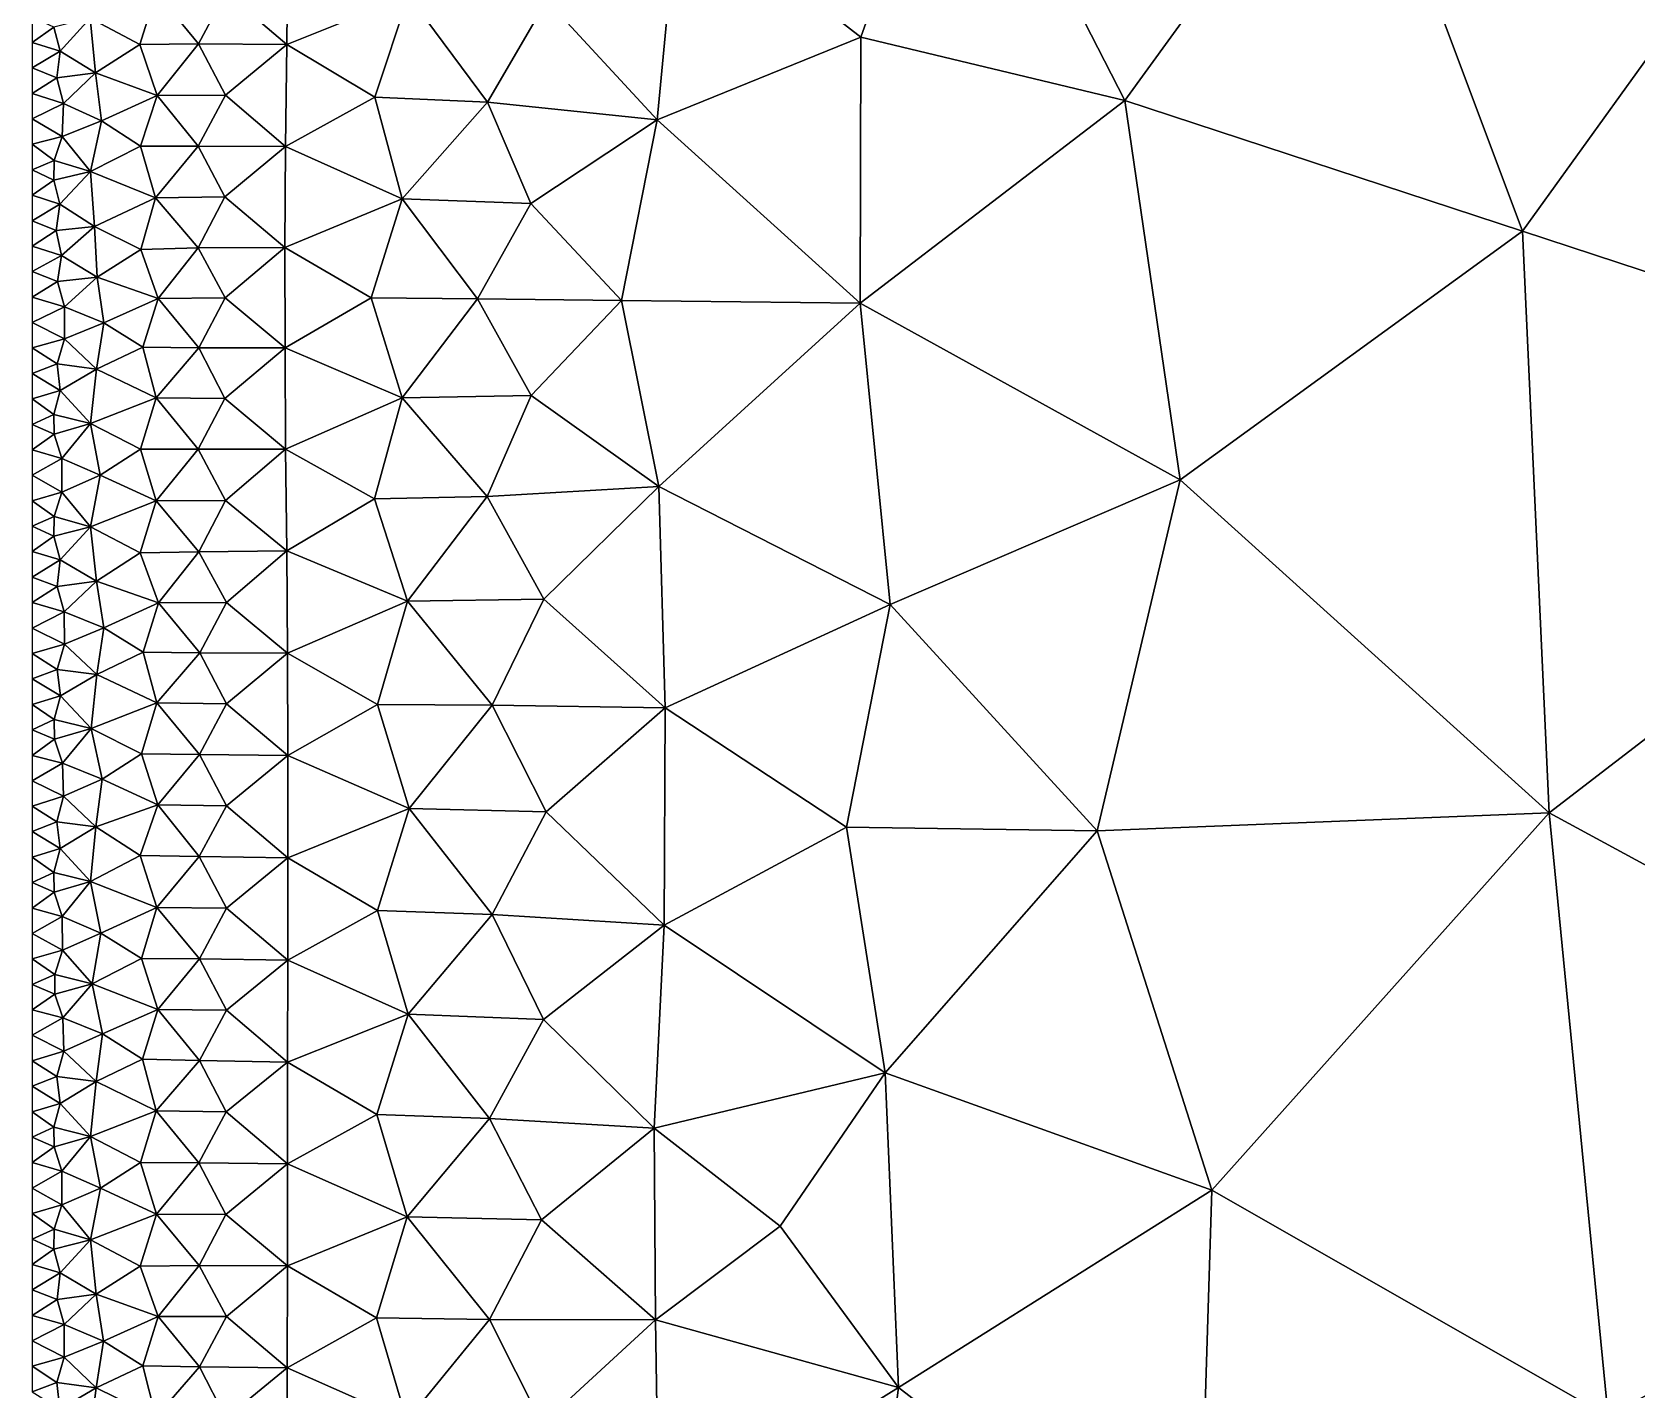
# Model space of a CAD drawing. Header units: metres. Extents: x 0 to 72, y -280 to 0.
# Drawn here: x 0.2 to 12.82, y -108.25 to -97.57 of the extents above; entities that cross this region are included whole.
import ezdxf

# ---------------------------------------------------------------- set-up
doc = ezdxf.new("R2010")
doc.units = ezdxf.units.M

msp = doc.modelspace()

# ---------------------------------------------------------------- linework, layer by layer
at = {"layer": 'layer', "color": 0}
for points in [[(7.46402, -95.5154), (5.28266, -96.4984), (6.71698, -97.6115)], [(8.79375, -98.1117), (7.46402, -95.5154), (6.71698, -97.6115)], [(8.79375, -98.1117), (10.6016, -95.6187), (7.46402, -95.5154)], [(11.9198, -99.1377), (10.6016, -95.6187), (8.79375, -98.1117)], [(11.9198, -99.1377), (14.3614, -95.7486), (10.6016, -95.6187)], [(16.2357, -100.556), (14.3614, -95.7486), (11.9198, -99.1377)], [(5.28266, -96.4984), (4.24879, -97.3244), (5.11569, -98.263)], [(5.28266, -96.4984), (5.11569, -98.263), (6.71698, -97.6115)], [(2.21047, -96.8607), (1.72335, -97.2608), (2.20332, -97.6694)], [(2.21047, -96.8607), (2.20332, -97.6694), (3.16093, -97.2836)], [(1.17687, -97.2594), (0.657369, -97.4618), (1.04595, -97.6696)], [(1.17687, -97.2594), (1.04595, -97.6696), (1.50963, -97.6655)], [(1.17687, -97.2594), (1.50963, -97.6655), (1.72335, -97.2608)], [(1.72335, -97.2608), (1.50963, -97.6655), (2.20332, -97.6694)], [(3.16093, -97.2836), (2.20332, -97.6694), (2.89426, -98.084)], [(3.16093, -97.2836), (2.89426, -98.084), (3.78144, -98.1239)], [(3.16093, -97.2836), (3.78144, -98.1239), (4.24879, -97.3244)], [(4.24879, -97.3244), (3.78144, -98.1239), (5.11569, -98.263)], [(0.2, -97.454), (0.2, -97.6541), (0.370166, -97.5338)], [(0.370166, -97.5338), (0.2, -97.6541), (0.42022, -97.7214)], [(0.370166, -97.5338), (0.42022, -97.7214), (0.657369, -97.4618)], [(0.657369, -97.4618), (0.42022, -97.7214), (0.699546, -97.8936)], [(0.657369, -97.4618), (0.699546, -97.8936), (1.04595, -97.6696)], [(0.2, -97.6541), (0.2, -97.8543), (0.42022, -97.7214)], [(1.04595, -97.6696), (0.699546, -97.8936), (1.18372, -98.0717)], [(1.04595, -97.6696), (1.18372, -98.0717), (1.50963, -97.6655)], [(1.50963, -97.6655), (1.18372, -98.0717), (1.72073, -98.0679)], [(1.50963, -97.6655), (1.72073, -98.0679), (2.20332, -97.6694)], [(2.20332, -97.6694), (1.72073, -98.0679), (2.19308, -98.4714)], [(2.20332, -97.6694), (2.19308, -98.4714), (2.89426, -98.084)], [(6.71698, -97.6115), (5.11569, -98.263), (6.71204, -99.7049)], [(6.71204, -99.7049), (8.79375, -98.1117), (6.71698, -97.6115)], [(0.42022, -97.7214), (0.2, -97.8543), (0.393406, -97.9312)], [(0.42022, -97.7214), (0.393406, -97.9312), (0.699546, -97.8936)], [(0.2, -97.8543), (0.2, -98.0544), (0.393406, -97.9312)], [(0.393406, -97.9312), (0.2, -98.0544), (0.446334, -98.1329)], [(0.393406, -97.9312), (0.446334, -98.1329), (0.699546, -97.8936)], [(0.699546, -97.8936), (0.446334, -98.1329), (0.746922, -98.271)], [(0.699546, -97.8936), (0.746922, -98.271), (1.18372, -98.0717)], [(0.2, -98.0544), (0.2, -98.2546), (0.446334, -98.1329)], [(0.446334, -98.1329), (0.2, -98.2546), (0.437581, -98.3936)], [(0.446334, -98.1329), (0.437581, -98.3936), (0.746922, -98.271)], [(1.18372, -98.0717), (0.746922, -98.271), (1.05377, -98.4698)], [(1.18372, -98.0717), (1.05377, -98.4698), (1.50672, -98.4695)], [(1.18372, -98.0717), (1.50672, -98.4695), (1.72073, -98.0679)], [(1.72073, -98.0679), (1.50672, -98.4695), (2.19308, -98.4714)], [(2.89426, -98.084), (2.19308, -98.4714), (3.1096, -98.8841)], [(2.89426, -98.084), (3.1096, -98.8841), (3.78144, -98.1239)], [(3.78144, -98.1239), (3.1096, -98.8841), (4.12124, -98.9208)], [(3.78144, -98.1239), (4.12124, -98.9208), (5.11569, -98.263)], [(9.22894, -101.092), (8.79375, -98.1117), (6.71204, -99.7049)], [(11.9198, -99.1377), (8.79375, -98.1117), (9.22894, -101.092)], [(0.2, -98.2546), (0.2, -98.4548), (0.437581, -98.3936)], [(0.746922, -98.271), (0.437581, -98.3936), (0.658116, -98.6684)], [(0.746922, -98.271), (0.658116, -98.6684), (1.05377, -98.4698)], [(5.11569, -98.263), (4.12124, -98.9208), (4.83572, -99.6841)], [(5.11569, -98.263), (4.83572, -99.6841), (6.71204, -99.7049)], [(0.437581, -98.3936), (0.2, -98.4548), (0.373339, -98.5814)], [(0.437581, -98.3936), (0.373339, -98.5814), (0.658116, -98.6684)], [(0.2, -98.4548), (0.2, -98.6549), (0.373339, -98.5814)], [(1.05377, -98.4698), (0.658116, -98.6684), (1.16974, -98.8749)], [(1.05377, -98.4698), (1.16974, -98.8749), (1.50672, -98.4695)], [(1.50672, -98.4695), (1.16974, -98.8749), (1.71457, -98.8689)], [(1.50672, -98.4695), (1.71457, -98.8689), (2.19308, -98.4714)], [(2.19308, -98.4714), (1.71457, -98.8689), (2.18791, -99.2667)], [(2.19308, -98.4714), (2.18791, -99.2667), (3.1096, -98.8841)], [(0.373339, -98.5814), (0.2, -98.6549), (0.370062, -98.7368)], [(0.2, -98.6549), (0.2, -98.8551), (0.370062, -98.7368)], [(0.373339, -98.5814), (0.370062, -98.7368), (0.658116, -98.6684)], [(0.370062, -98.7368), (0.418049, -98.9248), (0.658116, -98.6684)], [(0.658116, -98.6684), (0.418049, -98.9248), (0.690925, -99.1011)], [(0.658116, -98.6684), (0.690925, -99.1011), (1.16974, -98.8749)], [(0.370062, -98.7368), (0.2, -98.8551), (0.418049, -98.9248)], [(0.2, -98.8551), (0.2, -99.0552), (0.418049, -98.9248)], [(0.418049, -98.9248), (0.2, -99.0552), (0.388395, -99.133)], [(0.418049, -98.9248), (0.388395, -99.133), (0.690925, -99.1011)], [(1.16974, -98.8749), (0.690925, -99.1011), (1.05486, -99.2818)], [(1.16974, -98.8749), (1.05486, -99.2818), (1.50699, -99.2697)], [(1.16974, -98.8749), (1.50699, -99.2697), (1.71457, -98.8689)], [(1.71457, -98.8689), (1.50699, -99.2697), (2.18791, -99.2667)], [(3.1096, -98.8841), (2.18791, -99.2667), (2.86565, -99.6629)], [(3.1096, -98.8841), (2.86565, -99.6629), (3.70159, -99.6698)], [(3.1096, -98.8841), (3.70159, -99.6698), (4.12124, -98.9208)], [(4.12124, -98.9208), (3.70159, -99.6698), (4.83572, -99.6841)], [(0.2, -99.0552), (0.2, -99.2554), (0.388395, -99.133)], [(0.388395, -99.133), (0.2, -99.2554), (0.43212, -99.3298)], [(0.388395, -99.133), (0.43212, -99.3298), (0.690925, -99.1011)], [(0.690925, -99.1011), (0.43212, -99.3298), (0.712865, -99.5003)], [(0.690925, -99.1011), (0.712865, -99.5003), (1.05486, -99.2818)], [(12.129, -103.71), (11.9198, -99.1377), (9.22894, -101.092)], [(12.129, -103.71), (16.2357, -100.556), (11.9198, -99.1377)], [(0.2, -99.2554), (0.2, -99.4556), (0.43212, -99.3298)], [(1.05486, -99.2818), (0.712865, -99.5003), (1.19155, -99.6683)], [(1.05486, -99.2818), (1.19155, -99.6683), (1.50699, -99.2697)], [(1.50699, -99.2697), (1.19155, -99.6683), (1.71905, -99.6627)], [(1.50699, -99.2697), (1.71905, -99.6627), (2.18791, -99.2667)], [(2.18791, -99.2667), (1.71905, -99.6627), (2.18893, -100.056)], [(2.18791, -99.2667), (2.18893, -100.056), (2.86565, -99.6629)], [(0.43212, -99.3298), (0.2, -99.4556), (0.400097, -99.5343)], [(0.43212, -99.3298), (0.400097, -99.5343), (0.712865, -99.5003)], [(0.2, -99.4556), (0.2, -99.6557), (0.400097, -99.5343)], [(0.400097, -99.5343), (0.2, -99.6557), (0.455246, -99.7316)], [(0.400097, -99.5343), (0.455246, -99.7316), (0.712865, -99.5003)], [(0.712865, -99.5003), (0.455246, -99.7316), (0.764894, -99.8596)], [(0.712865, -99.5003), (0.764894, -99.8596), (1.19155, -99.6683)], [(0.2, -99.6557), (0.2, -99.8559), (0.455246, -99.7316)], [(1.19155, -99.6683), (0.764894, -99.8596), (1.07013, -100.051)], [(1.19155, -99.6683), (1.07013, -100.051), (1.51098, -100.056)], [(1.19155, -99.6683), (1.51098, -100.056), (1.71905, -99.6627)], [(1.71905, -99.6627), (1.51098, -100.056), (2.18893, -100.056)], [(2.86565, -99.6629), (2.18893, -100.056), (3.10972, -100.448)], [(2.86565, -99.6629), (3.10972, -100.448), (3.70159, -99.6698)], [(3.70159, -99.6698), (3.10972, -100.448), (4.1236, -100.431)], [(3.70159, -99.6698), (4.1236, -100.431), (4.83572, -99.6841)], [(4.83572, -99.6841), (4.1236, -100.431), (5.12902, -101.144)], [(4.83572, -99.6841), (5.12902, -101.144), (6.71204, -99.7049)], [(0.455246, -99.7316), (0.2, -99.8559), (0.453713, -99.9848)], [(0.455246, -99.7316), (0.453713, -99.9848), (0.764894, -99.8596)], [(6.71204, -99.7049), (5.12902, -101.144), (6.94898, -102.074)], [(9.22894, -101.092), (6.71204, -99.7049), (6.94898, -102.074)], [(0.2, -99.8559), (0.2, -100.056), (0.453713, -99.9848)], [(0.764894, -99.8596), (0.453713, -99.9848), (0.705975, -100.224)], [(0.764894, -99.8596), (0.705975, -100.224), (1.07013, -100.051)], [(0.453713, -99.9848), (0.2, -100.056), (0.396346, -100.182)], [(0.2, -100.056), (0.2, -100.256), (0.396346, -100.182)], [(0.453713, -99.9848), (0.396346, -100.182), (0.705975, -100.224)], [(1.07013, -100.051), (0.705975, -100.224), (1.17466, -100.449)], [(1.07013, -100.051), (1.17466, -100.449), (1.51098, -100.056)], [(1.51098, -100.056), (1.17466, -100.449), (1.71669, -100.453)], [(1.51098, -100.056), (1.71669, -100.453), (2.18893, -100.056)], [(2.18893, -100.056), (1.71669, -100.453), (2.19357, -100.851)], [(2.18893, -100.056), (2.19357, -100.851), (3.10972, -100.448)], [(0.396346, -100.182), (0.2, -100.256), (0.422056, -100.391)], [(0.396346, -100.182), (0.422056, -100.391), (0.705975, -100.224)], [(0.2, -100.256), (0.2, -100.456), (0.422056, -100.391)], [(0.705975, -100.224), (0.422056, -100.391), (0.658878, -100.651)], [(0.705975, -100.224), (0.658878, -100.651), (1.17466, -100.449)], [(0.422056, -100.391), (0.2, -100.456), (0.370884, -100.578)], [(0.2, -100.456), (0.2, -100.657), (0.370884, -100.578)], [(0.422056, -100.391), (0.370884, -100.578), (0.658878, -100.651)], [(1.17466, -100.449), (0.658878, -100.651), (1.05123, -100.853)], [(1.17466, -100.449), (1.05123, -100.853), (1.50618, -100.853)], [(1.17466, -100.449), (1.50618, -100.853), (1.71669, -100.453)], [(1.71669, -100.453), (1.50618, -100.853), (2.19357, -100.851)], [(3.10972, -100.448), (2.19357, -100.851), (2.89269, -101.243)], [(3.10972, -100.448), (2.89269, -101.243), (3.77804, -101.223)], [(3.10972, -100.448), (3.77804, -101.223), (4.1236, -100.431)], [(4.1236, -100.431), (3.77804, -101.223), (5.12902, -101.144)], [(0.370884, -100.578), (0.2, -100.657), (0.372832, -100.733)], [(0.370884, -100.578), (0.372832, -100.733), (0.658878, -100.651)], [(16.6874, -106.183), (16.2357, -100.556), (12.129, -103.71)], [(0.2, -100.657), (0.2, -100.857), (0.372832, -100.733)], [(0.372832, -100.733), (0.433684, -100.924), (0.658878, -100.651)], [(0.658878, -100.651), (0.433684, -100.924), (0.735941, -101.056)], [(0.658878, -100.651), (0.735941, -101.056), (1.05123, -100.853)], [(0.372832, -100.733), (0.2, -100.857), (0.433684, -100.924)], [(0.2, -100.857), (0.2, -101.057), (0.433684, -100.924)], [(0.433684, -100.924), (0.2, -101.057), (0.433717, -101.189)], [(0.433684, -100.924), (0.433717, -101.189), (0.735941, -101.056)], [(1.05123, -100.853), (0.735941, -101.056), (1.17654, -101.258)], [(1.05123, -100.853), (1.17654, -101.258), (1.50618, -100.853)], [(1.50618, -100.853), (1.17654, -101.258), (1.71971, -101.255)], [(1.50618, -100.853), (1.71971, -101.255), (2.19357, -100.851)], [(2.19357, -100.851), (1.71971, -101.255), (2.20306, -101.652)], [(2.19357, -100.851), (2.20306, -101.652), (2.89269, -101.243)], [(0.2, -101.057), (0.2, -101.257), (0.433717, -101.189)], [(0.735941, -101.056), (0.433717, -101.189), (0.658806, -101.462)], [(0.735941, -101.056), (0.658806, -101.462), (1.17654, -101.258)], [(0.433717, -101.189), (0.2, -101.257), (0.372872, -101.38)], [(0.433717, -101.189), (0.372872, -101.38), (0.658806, -101.462)], [(3.77804, -101.223), (4.22309, -102.03), (5.12902, -101.144)], [(5.12902, -101.144), (4.22309, -102.03), (5.17936, -102.886)], [(5.12902, -101.144), (5.17936, -102.886), (6.94898, -102.074)], [(8.57545, -103.852), (9.22894, -101.092), (6.94898, -102.074)], [(8.57545, -103.852), (12.129, -103.71), (9.22894, -101.092)], [(0.2, -101.257), (0.2, -101.457), (0.372872, -101.38)], [(1.17654, -101.258), (0.658806, -101.462), (1.04943, -101.666)], [(1.17654, -101.258), (1.04943, -101.666), (1.51197, -101.658)], [(1.17654, -101.258), (1.51197, -101.658), (1.71971, -101.255)], [(1.71971, -101.255), (1.51197, -101.658), (2.20306, -101.652)], [(2.89269, -101.243), (2.20306, -101.652), (3.15113, -102.047)], [(2.89269, -101.243), (3.15113, -102.047), (3.77804, -101.223)], [(3.77804, -101.223), (3.15113, -102.047), (4.22309, -102.03)], [(0.372872, -101.38), (0.2, -101.457), (0.370867, -101.536)], [(0.2, -101.457), (0.2, -101.657), (0.370867, -101.536)], [(0.372872, -101.38), (0.370867, -101.536), (0.658806, -101.462)], [(0.370867, -101.536), (0.421969, -101.722), (0.658806, -101.462)], [(0.658806, -101.462), (0.421969, -101.722), (0.705329, -101.89)], [(0.658806, -101.462), (0.705329, -101.89), (1.04943, -101.666)], [(0.370867, -101.536), (0.2, -101.657), (0.421969, -101.722)], [(0.2, -101.657), (0.2, -101.857), (0.421969, -101.722)], [(1.04943, -101.666), (0.705329, -101.89), (1.19294, -102.061)], [(1.04943, -101.666), (1.19294, -102.061), (1.51197, -101.658)], [(1.51197, -101.658), (1.19294, -102.061), (1.72814, -102.056)], [(1.51197, -101.658), (1.72814, -102.056), (2.20306, -101.652)], [(2.20306, -101.652), (1.72814, -102.056), (2.20965, -102.455)], [(2.20306, -101.652), (2.20965, -102.455), (3.15113, -102.047)], [(0.421969, -101.722), (0.2, -101.857), (0.396197, -101.931)], [(0.421969, -101.722), (0.396197, -101.931), (0.705329, -101.89)], [(0.2, -101.857), (0.2, -102.058), (0.396197, -101.931)], [(0.396197, -101.931), (0.2, -102.058), (0.453242, -102.13)], [(0.396197, -101.931), (0.453242, -102.13), (0.705329, -101.89)], [(0.705329, -101.89), (0.453242, -102.13), (0.764242, -102.256)], [(0.705329, -101.89), (0.764242, -102.256), (1.19294, -102.061)], [(0.2, -102.058), (0.2, -102.258), (0.453242, -102.13)], [(1.19294, -102.061), (0.764242, -102.256), (1.07301, -102.449)], [(1.19294, -102.061), (1.07301, -102.449), (1.51891, -102.454)], [(1.19294, -102.061), (1.51891, -102.454), (1.72814, -102.056)], [(1.72814, -102.056), (1.51891, -102.454), (2.20965, -102.455)], [(3.15113, -102.047), (2.20965, -102.455), (2.91531, -102.859)], [(3.15113, -102.047), (2.91531, -102.859), (3.8183, -102.865)], [(3.15113, -102.047), (3.8183, -102.865), (4.22309, -102.03)], [(4.22309, -102.03), (3.8183, -102.865), (5.17936, -102.886)], [(6.94898, -102.074), (5.17936, -102.886), (6.60327, -103.823)], [(6.60327, -103.823), (8.57545, -103.852), (6.94898, -102.074)], [(0.453242, -102.13), (0.2, -102.258), (0.453705, -102.385)], [(0.453242, -102.13), (0.453705, -102.385), (0.764242, -102.256)], [(0.2, -102.258), (0.2, -102.458), (0.453705, -102.385)], [(0.764242, -102.256), (0.453705, -102.385), (0.708007, -102.623)], [(0.764242, -102.256), (0.708007, -102.623), (1.07301, -102.449)], [(0.453705, -102.385), (0.2, -102.458), (0.396995, -102.583)], [(0.2, -102.458), (0.2, -102.658), (0.396995, -102.583)], [(0.453705, -102.385), (0.396995, -102.583), (0.708007, -102.623)], [(1.07301, -102.449), (0.708007, -102.623), (1.18125, -102.847)], [(1.07301, -102.449), (1.18125, -102.847), (1.51891, -102.454)], [(1.51891, -102.454), (1.18125, -102.847), (1.72825, -102.854)], [(1.51891, -102.454), (1.72825, -102.854), (2.20965, -102.455)], [(2.20965, -102.455), (1.72825, -102.854), (2.21207, -103.259)], [(2.20965, -102.455), (2.21207, -103.259), (2.91531, -102.859)], [(0.396995, -102.583), (0.2, -102.658), (0.42358, -102.792)], [(0.396995, -102.583), (0.42358, -102.792), (0.708007, -102.623)], [(0.2, -102.658), (0.2, -102.858), (0.42358, -102.792)], [(0.708007, -102.623), (0.42358, -102.792), (0.66396, -103.049)], [(0.708007, -102.623), (0.66396, -103.049), (1.18125, -102.847)], [(0.42358, -102.792), (0.2, -102.858), (0.372589, -102.978)], [(0.42358, -102.792), (0.372589, -102.978), (0.66396, -103.049)], [(1.18125, -102.847), (0.66396, -103.049), (1.0603, -103.248)], [(1.18125, -102.847), (1.0603, -103.248), (1.5168, -103.252)], [(1.18125, -102.847), (1.5168, -103.252), (1.72825, -102.854)], [(1.72825, -102.854), (1.5168, -103.252), (2.21207, -103.259)], [(0.2, -102.858), (0.2, -103.058), (0.372589, -102.978)], [(0.372589, -102.978), (0.2, -103.058), (0.375284, -103.133)], [(0.372589, -102.978), (0.375284, -103.133), (0.66396, -103.049)], [(2.91531, -102.859), (2.21207, -103.259), (3.16441, -103.676)], [(2.91531, -102.859), (3.16441, -103.676), (3.8183, -102.865)], [(3.8183, -102.865), (3.16441, -103.676), (4.24285, -103.702)], [(3.8183, -102.865), (4.24285, -103.702), (5.17936, -102.886)], [(5.17936, -102.886), (4.24285, -103.702), (5.17185, -104.595)], [(5.17936, -102.886), (5.17185, -104.595), (6.60327, -103.823)], [(0.2, -103.058), (0.2, -103.259), (0.375284, -103.133)], [(0.375284, -103.133), (0.439611, -103.321), (0.66396, -103.049)], [(0.66396, -103.049), (0.439611, -103.321), (0.750476, -103.445)], [(0.66396, -103.049), (0.750476, -103.445), (1.0603, -103.248)], [(0.375284, -103.133), (0.2, -103.259), (0.439611, -103.321)], [(0.2, -103.259), (0.2, -103.459), (0.439611, -103.321)], [(0.439611, -103.321), (0.2, -103.459), (0.447726, -103.581)], [(0.439611, -103.321), (0.447726, -103.581), (0.750476, -103.445)], [(1.0603, -103.248), (0.750476, -103.445), (1.1891, -103.647)], [(1.0603, -103.248), (1.1891, -103.647), (1.5168, -103.252)], [(1.5168, -103.252), (1.1891, -103.647), (1.72952, -103.656)], [(1.5168, -103.252), (1.72952, -103.656), (2.21207, -103.259)], [(2.21207, -103.259), (1.72952, -103.656), (2.21211, -104.065)], [(2.21207, -103.259), (2.21211, -104.065), (3.16441, -103.676)], [(0.2, -103.459), (0.2, -103.659), (0.447726, -103.581)], [(0.750476, -103.445), (0.447726, -103.581), (0.701865, -103.821)], [(0.750476, -103.445), (0.701865, -103.821), (1.1891, -103.647)], [(0.447726, -103.581), (0.2, -103.659), (0.394201, -103.783)], [(0.447726, -103.581), (0.394201, -103.783), (0.701865, -103.821)], [(0.2, -103.659), (0.2, -103.859), (0.394201, -103.783)], [(1.1891, -103.647), (0.701865, -103.821), (1.04955, -104.046)], [(1.1891, -103.647), (1.04955, -104.046), (1.515, -104.055)], [(1.1891, -103.647), (1.515, -104.055), (1.72952, -103.656)], [(1.72952, -103.656), (1.515, -104.055), (2.21211, -104.065)], [(3.16441, -103.676), (2.21211, -104.065), (2.91699, -104.48)], [(3.16441, -103.676), (2.91699, -104.48), (3.81893, -104.511)], [(3.16441, -103.676), (3.81893, -104.511), (4.24285, -103.702)], [(4.24285, -103.702), (3.81893, -104.511), (5.17185, -104.595)], [(9.47866, -106.677), (12.129, -103.71), (8.57545, -103.852)], [(12.5936, -108.456), (12.129, -103.71), (9.47866, -106.677)], [(12.5936, -108.456), (16.6874, -106.183), (12.129, -103.71)], [(0.394201, -103.783), (0.2, -103.859), (0.421172, -103.992)], [(0.2, -103.859), (0.2, -104.059), (0.421172, -103.992)], [(0.394201, -103.783), (0.421172, -103.992), (0.701865, -103.821)], [(0.701865, -103.821), (0.421172, -103.992), (0.659691, -104.252)], [(0.701865, -103.821), (0.659691, -104.252), (1.04955, -104.046)], [(6.90777, -105.754), (6.60327, -103.823), (5.17185, -104.595)], [(6.90777, -105.754), (8.57545, -103.852), (6.60327, -103.823)], [(9.47866, -106.677), (8.57545, -103.852), (6.90777, -105.754)], [(0.421172, -103.992), (0.2, -104.059), (0.370956, -104.18)], [(0.2, -104.059), (0.2, -104.259), (0.370956, -104.18)], [(0.421172, -103.992), (0.370956, -104.18), (0.659691, -104.252)], [(1.04955, -104.046), (0.659691, -104.252), (1.18141, -104.455)], [(1.04955, -104.046), (1.18141, -104.455), (1.515, -104.055)], [(1.515, -104.055), (1.18141, -104.455), (1.7277, -104.461)], [(1.515, -104.055), (1.7277, -104.461), (2.21211, -104.065)], [(2.21211, -104.065), (1.7277, -104.461), (2.21108, -104.869)], [(2.21211, -104.065), (2.21108, -104.869), (2.91699, -104.48)], [(0.370956, -104.18), (0.2, -104.259), (0.373335, -104.335)], [(0.370956, -104.18), (0.373335, -104.335), (0.659691, -104.252)], [(0.2, -104.259), (0.2, -104.46), (0.373335, -104.335)], [(0.373335, -104.335), (0.2, -104.46), (0.435481, -104.525)], [(0.373335, -104.335), (0.435481, -104.525), (0.659691, -104.252)], [(0.659691, -104.252), (0.435481, -104.525), (0.741361, -104.656)], [(0.659691, -104.252), (0.741361, -104.656), (1.18141, -104.455)], [(0.2, -104.46), (0.2, -104.66), (0.435481, -104.525)], [(1.18141, -104.455), (0.741361, -104.656), (1.05995, -104.857)], [(1.18141, -104.455), (1.05995, -104.857), (1.51623, -104.86)], [(1.18141, -104.455), (1.51623, -104.86), (1.7277, -104.461)], [(1.7277, -104.461), (1.51623, -104.86), (2.21108, -104.869)], [(2.91699, -104.48), (2.21108, -104.869), (3.15766, -105.293)], [(2.91699, -104.48), (3.15766, -105.293), (3.81893, -104.511)], [(0.435481, -104.525), (0.2, -104.66), (0.437985, -104.79)], [(0.435481, -104.525), (0.437985, -104.79), (0.741361, -104.656)], [(3.81893, -104.511), (3.15766, -105.293), (4.2224, -105.335)], [(3.81893, -104.511), (4.2224, -105.335), (5.17185, -104.595)], [(5.17185, -104.595), (4.2224, -105.335), (5.0929, -106.19)], [(5.17185, -104.595), (5.0929, -106.19), (6.90777, -105.754)], [(0.2, -104.66), (0.2, -104.86), (0.437985, -104.79)], [(0.741361, -104.656), (0.437985, -104.79), (0.672627, -105.056)], [(0.741361, -104.656), (0.672627, -105.056), (1.05995, -104.857)], [(0.437985, -104.79), (0.2, -104.86), (0.377916, -104.981)], [(0.2, -104.86), (0.2, -105.06), (0.377916, -104.981)], [(0.437985, -104.79), (0.377916, -104.981), (0.672627, -105.056)], [(1.05995, -104.857), (0.672627, -105.056), (1.18792, -105.256)], [(1.05995, -104.857), (1.18792, -105.256), (1.51623, -104.86)], [(1.51623, -104.86), (1.18792, -105.256), (1.72883, -105.262)], [(1.51623, -104.86), (1.72883, -105.262), (2.21108, -104.869)], [(2.21108, -104.869), (1.72883, -105.262), (2.20945, -105.67)], [(2.21108, -104.869), (2.20945, -105.67), (3.15766, -105.293)], [(0.377916, -104.981), (0.2, -105.06), (0.378635, -105.136)], [(0.377916, -104.981), (0.378635, -105.136), (0.672627, -105.056)], [(0.2, -105.06), (0.2, -105.26), (0.378635, -105.136)], [(0.378635, -105.136), (0.44241, -105.324), (0.672627, -105.056)], [(0.672627, -105.056), (0.44241, -105.324), (0.753909, -105.449)], [(0.672627, -105.056), (0.753909, -105.449), (1.18792, -105.256)], [(0.378635, -105.136), (0.2, -105.26), (0.44241, -105.324)], [(0.2, -105.26), (0.2, -105.46), (0.44241, -105.324)], [(0.44241, -105.324), (0.2, -105.46), (0.449111, -105.584)], [(0.44241, -105.324), (0.449111, -105.584), (0.753909, -105.449)], [(1.18792, -105.256), (0.753909, -105.449), (1.06777, -105.648)], [(1.18792, -105.256), (1.06777, -105.648), (1.51622, -105.659)], [(1.18792, -105.256), (1.51622, -105.659), (1.72883, -105.262)], [(1.72883, -105.262), (1.51622, -105.659), (2.20945, -105.67)], [(3.15766, -105.293), (2.20945, -105.67), (2.90982, -106.084)], [(3.15766, -105.293), (2.90982, -106.084), (3.79752, -106.114)], [(3.15766, -105.293), (3.79752, -106.114), (4.2224, -105.335)], [(4.2224, -105.335), (3.79752, -106.114), (5.0929, -106.19)], [(0.2, -105.46), (0.2, -105.661), (0.449111, -105.584)], [(0.753909, -105.449), (0.449111, -105.584), (0.703403, -105.824)], [(0.753909, -105.449), (0.703403, -105.824), (1.06777, -105.648)], [(0.449111, -105.584), (0.2, -105.661), (0.394814, -105.785)], [(0.449111, -105.584), (0.394814, -105.785), (0.703403, -105.824)], [(0.2, -105.661), (0.2, -105.861), (0.394814, -105.785)], [(1.06777, -105.648), (0.703403, -105.824), (1.17669, -106.053)], [(1.06777, -105.648), (1.17669, -106.053), (1.51622, -105.659)], [(1.51622, -105.659), (1.17669, -106.053), (1.7251, -106.062)], [(1.51622, -105.659), (1.7251, -106.062), (2.20945, -105.67)], [(2.20945, -105.67), (1.7251, -106.062), (2.20728, -106.471)], [(2.20945, -105.67), (2.20728, -106.471), (2.90982, -106.084)], [(6.90777, -105.754), (5.0929, -106.19), (6.08355, -106.961)], [(7.01465, -108.228), (6.90777, -105.754), (6.08355, -106.961)], [(7.01465, -108.228), (9.47866, -106.677), (6.90777, -105.754)], [(0.394814, -105.785), (0.2, -105.861), (0.421378, -105.995)], [(0.2, -105.861), (0.2, -106.061), (0.421378, -105.995)], [(0.394814, -105.785), (0.421378, -105.995), (0.703403, -105.824)], [(0.703403, -105.824), (0.421378, -105.995), (0.658964, -106.255)], [(0.703403, -105.824), (0.658964, -106.255), (1.17669, -106.053)], [(0.421378, -105.995), (0.2, -106.061), (0.37077, -106.182)], [(0.421378, -105.995), (0.37077, -106.182), (0.658964, -106.255)], [(0.2, -106.061), (0.2, -106.261), (0.37077, -106.182)], [(1.17669, -106.053), (0.658964, -106.255), (1.05288, -106.459)], [(1.17669, -106.053), (1.05288, -106.459), (1.5113, -106.463)], [(1.17669, -106.053), (1.5113, -106.463), (1.7251, -106.062)], [(1.7251, -106.062), (1.5113, -106.463), (2.20728, -106.471)], [(2.90982, -106.084), (2.20728, -106.471), (3.1507, -106.888)], [(2.90982, -106.084), (3.1507, -106.888), (3.79752, -106.114)], [(3.79752, -106.114), (3.1507, -106.888), (4.20522, -106.912)], [(3.79752, -106.114), (4.20522, -106.912), (5.0929, -106.19)], [(0.37077, -106.182), (0.2, -106.261), (0.372848, -106.338)], [(0.2, -106.261), (0.2, -106.461), (0.372848, -106.338)], [(0.37077, -106.182), (0.372848, -106.338), (0.658964, -106.255)], [(0.372848, -106.338), (0.43384, -106.529), (0.658964, -106.255)], [(0.658964, -106.255), (0.43384, -106.529), (0.736624, -106.662)], [(0.658964, -106.255), (0.736624, -106.662), (1.05288, -106.459)], [(5.0929, -106.19), (4.20522, -106.912), (5.10183, -107.697)], [(5.0929, -106.19), (5.10183, -107.697), (6.08355, -106.961)], [(15.9121, -111.499), (16.6874, -106.183), (12.5936, -108.456)], [(0.372848, -106.338), (0.2, -106.461), (0.43384, -106.529)], [(0.2, -106.461), (0.2, -106.661), (0.43384, -106.529)], [(1.05288, -106.459), (0.736624, -106.662), (1.17864, -106.866)], [(1.05288, -106.459), (1.17864, -106.866), (1.5113, -106.463)], [(1.5113, -106.463), (1.17864, -106.866), (1.72481, -106.868)], [(1.5113, -106.463), (1.72481, -106.868), (2.20728, -106.471)], [(2.20728, -106.471), (1.72481, -106.868), (2.20777, -107.273)], [(2.20728, -106.471), (2.20777, -107.273), (3.1507, -106.888)], [(0.43384, -106.529), (0.2, -106.661), (0.433926, -106.794)], [(0.43384, -106.529), (0.433926, -106.794), (0.736624, -106.662)], [(0.2, -106.661), (0.2, -106.861), (0.433926, -106.794)], [(0.736624, -106.662), (0.433926, -106.794), (0.659205, -107.068)], [(0.736624, -106.662), (0.659205, -107.068), (1.17864, -106.866)], [(9.37163, -110.056), (9.47866, -106.677), (7.01465, -108.228)], [(9.37163, -110.056), (12.5936, -108.456), (9.47866, -106.677)], [(0.433926, -106.794), (0.2, -106.861), (0.372994, -106.985)], [(0.2, -106.861), (0.2, -107.062), (0.372994, -106.985)], [(0.433926, -106.794), (0.372994, -106.985), (0.659205, -107.068)], [(1.17864, -106.866), (0.659205, -107.068), (1.05009, -107.274)], [(1.17864, -106.866), (1.05009, -107.274), (1.51403, -107.269)], [(1.17864, -106.866), (1.51403, -107.269), (1.72481, -106.868)], [(1.72481, -106.868), (1.51403, -107.269), (2.20777, -107.273)], [(3.1507, -106.888), (2.20777, -107.273), (2.90844, -107.681)], [(3.1507, -106.888), (2.90844, -107.681), (3.79661, -107.695)], [(3.1507, -106.888), (3.79661, -107.695), (4.20522, -106.912)], [(0.372994, -106.985), (0.2, -107.062), (0.370966, -107.141)], [(0.372994, -106.985), (0.370966, -107.141), (0.659205, -107.068)], [(4.20522, -106.912), (3.79661, -107.695), (5.10183, -107.697)], [(6.08355, -106.961), (5.10183, -107.697), (7.01465, -108.228)], [(0.2, -107.062), (0.2, -107.262), (0.370966, -107.141)], [(0.370966, -107.141), (0.2, -107.262), (0.421987, -107.327)], [(0.370966, -107.141), (0.421987, -107.327), (0.659205, -107.068)], [(0.659205, -107.068), (0.421987, -107.327), (0.705117, -107.496)], [(0.659205, -107.068), (0.705117, -107.496), (1.05009, -107.274)], [(0.2, -107.262), (0.2, -107.462), (0.421987, -107.327)], [(1.05009, -107.274), (1.19246, -107.671), (1.51403, -107.269)], [(1.51403, -107.269), (1.19246, -107.671), (1.72862, -107.67)], [(1.51403, -107.269), (1.72862, -107.67), (2.20777, -107.273)], [(0.421987, -107.327), (0.2, -107.462), (0.396051, -107.537)], [(0.421987, -107.327), (0.396051, -107.537), (0.705117, -107.496)], [(1.05009, -107.274), (0.705117, -107.496), (1.19246, -107.671)], [(2.20777, -107.273), (1.72862, -107.67), (2.20716, -108.074)], [(2.20777, -107.273), (2.20716, -108.074), (2.90844, -107.681)], [(0.2, -107.462), (0.2, -107.662), (0.396051, -107.537)], [(0.396051, -107.537), (0.452702, -107.735), (0.705117, -107.496)], [(0.705117, -107.496), (0.452702, -107.735), (0.762685, -107.864)], [(0.705117, -107.496), (0.762685, -107.864), (1.19246, -107.671)], [(0.396051, -107.537), (0.2, -107.662), (0.452702, -107.735)], [(0.2, -107.662), (0.2, -107.862), (0.452702, -107.735)], [(0.452702, -107.735), (0.2, -107.862), (0.45231, -107.991)], [(0.452702, -107.735), (0.45231, -107.991), (0.762685, -107.864)], [(1.19246, -107.671), (0.762685, -107.864), (1.07009, -108.059)], [(1.19246, -107.671), (1.07009, -108.059), (1.51639, -108.067)], [(1.19246, -107.671), (1.51639, -108.067), (1.72862, -107.67)], [(1.72862, -107.67), (1.51639, -108.067), (2.20716, -108.074)], [(2.90844, -107.681), (2.20716, -108.074), (3.14744, -108.491)], [(2.90844, -107.681), (3.14744, -108.491), (3.79661, -107.695)], [(3.79661, -107.695), (3.14744, -108.491), (4.21087, -108.517)], [(3.79661, -107.695), (4.21087, -108.517), (5.10183, -107.697)], [(5.10183, -107.697), (4.21087, -108.517), (5.12922, -109.401)], [(5.10183, -107.697), (5.12922, -109.401), (7.01465, -108.228)], [(0.2, -107.862), (0.2, -108.062), (0.45231, -107.991)], [(0.762685, -107.864), (0.45231, -107.991), (0.703488, -108.233)], [(0.762685, -107.864), (0.703488, -108.233), (1.07009, -108.059)], [(0.45231, -107.991), (0.2, -108.062), (0.395039, -108.19)], [(0.45231, -107.991), (0.395039, -108.19), (0.703488, -108.233)], [(0.2, -108.062), (0.2, -108.263), (0.395039, -108.19)], [(1.07009, -108.059), (0.703488, -108.233), (1.1741, -108.462)], [(1.07009, -108.059), (1.1741, -108.462), (1.51639, -108.067)], [(1.51639, -108.067), (1.1741, -108.462), (1.72343, -108.469)], [(1.51639, -108.067), (1.72343, -108.469), (2.20716, -108.074)], [(2.20716, -108.074), (1.72343, -108.469), (2.20328, -108.875)], [(2.20716, -108.074), (2.20328, -108.875), (3.14744, -108.491)], [(0.395039, -108.19), (0.2, -108.263), (0.419314, -108.4)], [(0.395039, -108.19), (0.419314, -108.4), (0.703488, -108.233)], [(0.703488, -108.233), (0.419314, -108.4), (0.649635, -108.665)], [(0.703488, -108.233), (0.649635, -108.665), (1.1741, -108.462)], [(6.6541, -111.041), (7.01465, -108.228), (5.12922, -109.401)], [(6.6541, -111.041), (9.37163, -110.056), (7.01465, -108.228)]]:
    msp.add_3dface(points, dxfattribs=at)

doc.saveas('drawing.dxf')
